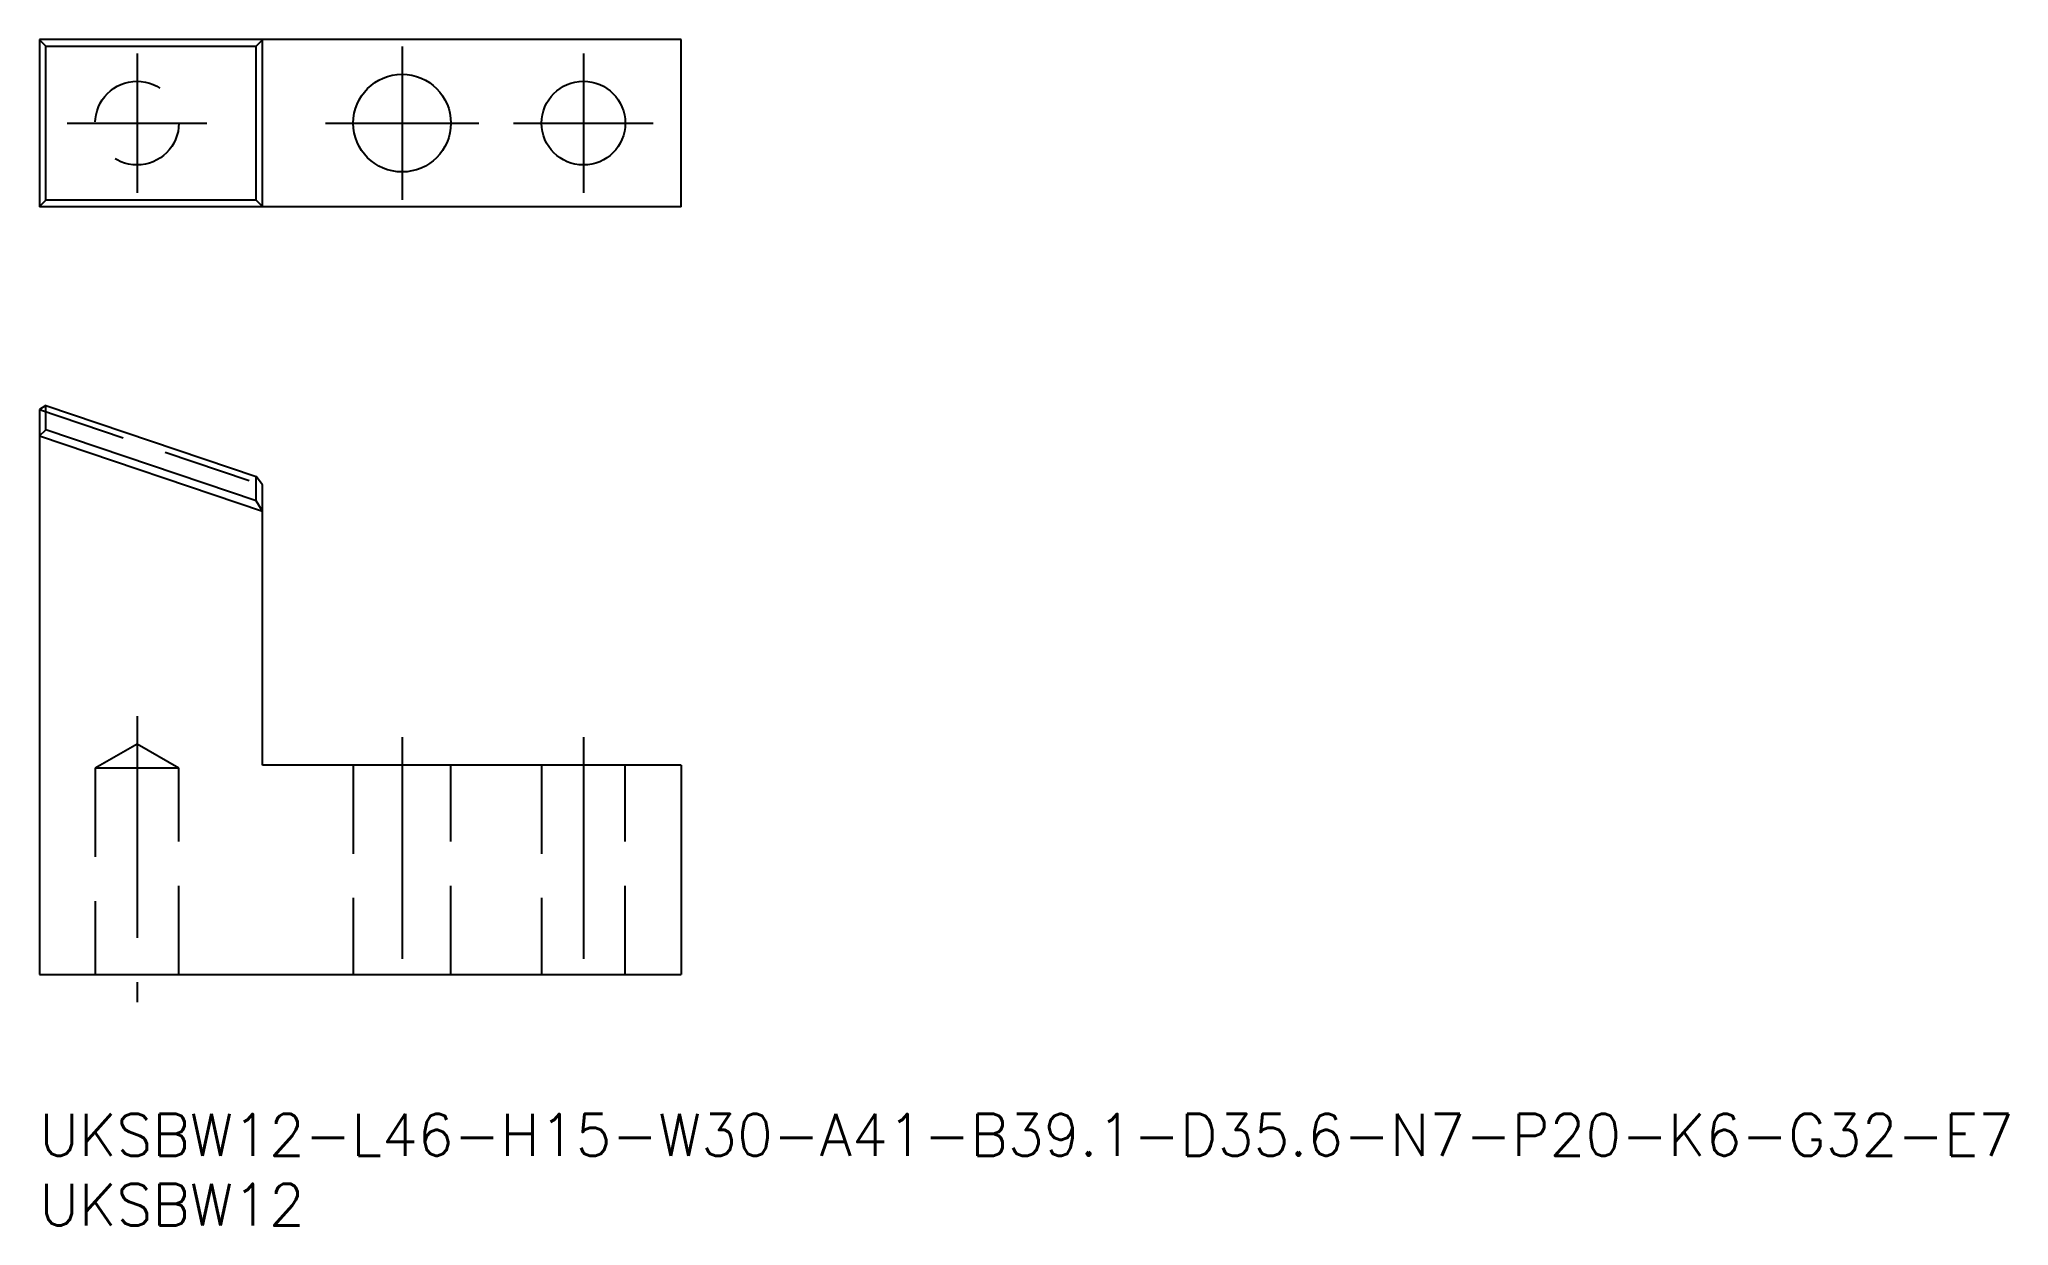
# Model space of a CAD drawing. Extents: x 0 to 141, y -8 to 77.
import ezdxf

# ---------------------------------------------------------------- set-up
doc = ezdxf.new("R2010")
doc.units = 0
doc.header["$LTSCALE"] = 0.5
doc.linetypes.add('CENTER', pattern=[50.8, 31.75, -6.35, 6.35, -6.35])
doc.linetypes.add('DASHED', pattern=[19.05, 12.7, -6.35])
for name, color, linetype in [('MSM_CENTER', 1, 'CENTER'), ('MSM_CONTINUOUS', 7, 'CONTINUOUS'), ('MSM_DASHED', 4, 'DASHED'), ('MSM_PART_NUMBER', 7, 'CONTINUOUS')]:
    doc.layers.add(name, color=color, linetype=linetype)
doc.styles.get("Standard").update_dxf_attribs({"font": 'txt.shx', "height": 1, "bigfont": 'bigfont.shx'})

# ---------------------------------------------------------------- blocks, each defined once
blk = doc.blocks.new('*U23')
at = {"layer": 'MSM_PART_NUMBER'}
blk.add_text('UKSBW12-L46-H15-W30-A41-B39.1-D35.6-N7-P20-K6-G32-E7', height=3, dxfattribs=at).set_placement((0, -3))
blk = doc.blocks.new('*U24')
at = {"layer": 'MSM_PART_NUMBER'}
blk.add_text('UKSBW12', height=3, dxfattribs=at).set_placement((0, -8))

msp = doc.modelspace()

# ---------------------------------------------------------------- linework, layer by layer
at = {"layer": 'MSM_CENTER'}
for p, q in [((26, 76.5), (26, 65.5)), ((7, 76), (7, 66)), ((39, 76), (39, 66)), ((2, 71), (12, 71)), ((20.5, 71), (31.5, 71)), ((34, 71), (44, 71)), ((7, 28.5), (7, 8)), ((26, 27), (26, 8)), ((39, 27), (39, 8))]:
    msp.add_line(p, q, dxfattribs=at)
at = {"layer": 'MSM_CONTINUOUS'}
for p, q in [((46, 77), (0, 77)), ((0, 77), (0, 65)), ((0.47, 76.51), (0, 76.98)), ((0.47, 76.51), (15.53, 76.51)), ((0.47, 65.49), (0.47, 76.51)), ((16, 76.98), (15.53, 76.51)), ((15.53, 65.49), (15.53, 76.51)), ((16, 65), (16, 77)), ((46, 65), (46, 77)), ((0, 65.02), (0.47, 65.49)), ((46, 65), (0, 65)), ((15.53, 65.49), (0.47, 65.49)), ((16, 65.02), (15.53, 65.49)), ((0.47, 50.76), (0, 50.49)), ((0, 50.49), (0, 10)), ((0.47, 50.76), (15.53, 45.68)), ((0.47, 49.02), (0.47, 50.76)), ((0, 48.6), (0.47, 49.02)), ((16, 43.17), (0, 48.57)), ((15.53, 43.94), (0.47, 49.02)), ((16, 45.09), (15.53, 45.68)), ((15.53, 43.94), (15.53, 45.68)), ((16, 43.2), (15.53, 43.94)), ((16, 25), (16, 45.09)), ((46, 25), (16, 25)), ((46, 25), (46, 10)), ((0, 10), (46, 10))]:
    msp.add_line(p, q, dxfattribs=at)
for centre, radius in [((26, 71), 3.5), ((39, 71), 3)]:
    msp.add_circle(centre, radius, dxfattribs=at)
at = {"layer": 'MSM_DASHED'}
for p, q in [((0, 50.47), (16, 45.07)), ((7, 26.5), (4, 24.77)), ((10, 24.77), (7, 26.5)), ((4, 24.77), (4, 10)), ((10, 24.77), (4, 24.77)), ((10, 10), (10, 24.77)), ((22.5, 25), (22.5, 10)), ((29.5, 10), (29.5, 25)), ((36, 25), (36, 10)), ((42, 10), (42, 25))]:
    msp.add_line(p, q, dxfattribs=at)
msp.add_circle((7, 71), 3, dxfattribs=at)

# ---------------------------------------------------------------- block references
at = {"layer": 'MSM_CONTINUOUS'}
for name in ['*U23', '*U24']:
    msp.add_blockref(name, (0, 0), dxfattribs=at)

doc.saveas('drawing.dxf')
